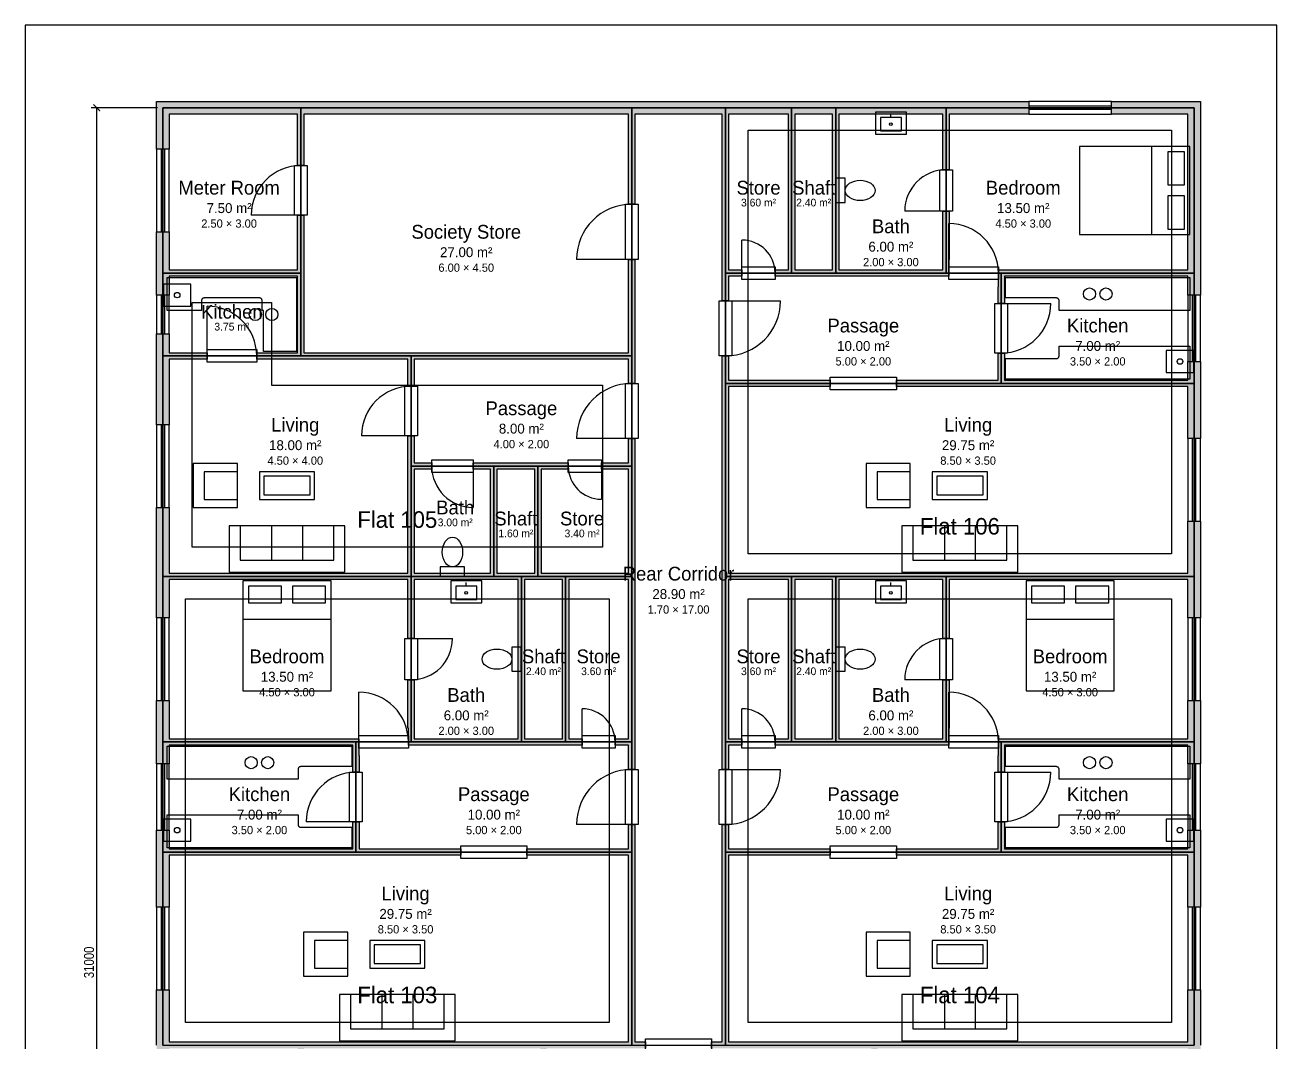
# Model space of a CAD drawing. Header units: metres. Extents: x -9 to 190, y -15 to 60.
# Drawn here: x 96.2 to 118.9, y 16.54 to 35 of the extents above; entities that cross this region are included whole.
import ezdxf
from ezdxf.enums import TextEntityAlignment as Align

# ---------------------------------------------------------------- set-up
doc = ezdxf.new("R2010")
doc.units = ezdxf.units.M
for name, color, linetype in [('DIMENSION', 3, 'Continuous'), ('DOOR-SWING', 2, 'Continuous'), ('FURNITURE', 8, 'Continuous'), ('GLAZING', 4, 'Continuous'), ('HATCH', 8, 'Continuous'), ('TEXT', 7, 'Continuous'), ('WALL', 7, 'Continuous')]:
    doc.layers.add(name, color=color, linetype=linetype)
doc.styles.add('OpenSansCondensed-Light', font='OpenSansCondensed-Light.ttf')
doc.dimstyles.new('EZDXF', dxfattribs={"dimtxt": 0.18, "dimasz": 0.12, "dimexe": 0.1, "dimexo": 0.1, "dimgap": 0.05, "dimtad": 1, "dimdec": 0, "dimlfac": 1000, "dimzin": 12, "dimdsep": 46, "dimtxsty": 'OpenSansCondensed-Light', "dimblk": 'ARCHTICK', "dimcen": 2.5, "dimazin": 3, "dimtfac": 0.5, "dimtmove": 2, "dimatfit": 3})

# ---------------------------------------------------------------- blocks, each defined once
blk = doc.blocks.new('SOFA-3')
for p, q in [((-0.28, -0.42), (-0.28, 0.2)), ((0.28, -0.42), (0.28, 0.2))]:
    blk.add_line(p, q)
for points in [[(-1.05, -0.42), (1.05, -0.42), (1.05, 0.42), (-1.05, 0.42)], [(-0.85, -0.42), (0.85, -0.42), (0.85, 0.2), (-0.85, 0.2)]]:
    blk.add_lwpolyline(points, close=True)
blk = doc.blocks.new('COFFEE')
for points in [[(-0.5, -0.25), (0.5, -0.25), (0.5, 0.25), (-0.5, 0.25)], [(-0.42, -0.17), (0.42, -0.17), (0.42, 0.17), (-0.42, 0.17)]]:
    blk.add_lwpolyline(points, close=True)
blk = doc.blocks.new('ARMCHAIR')
for points in [[(-0.4, -0.4), (0.4, -0.4), (0.4, 0.4), (-0.4, 0.4)], [(-0.25, -0.4), (0.25, -0.4), (0.25, 0.2), (-0.25, 0.2)]]:
    blk.add_lwpolyline(points, close=True)
blk = doc.blocks.new('BED-D')
blk.add_line((-0.8, 0.3), (0.8, 0.3))
for points in [[(-0.8, -1), (0.8, -1), (0.8, 1), (-0.8, 1)], [(-0.7, 0.6), (-0.1, 0.6), (-0.1, 0.9), (-0.7, 0.9)], [(0.1, 0.6), (0.7, 0.6), (0.7, 0.9), (0.1, 0.9)]]:
    blk.add_lwpolyline(points, close=True)
blk = doc.blocks.new('WC')
blk.add_lwpolyline([(-0.22, 0.25), (0.22, 0.25), (0.22, 0.42), (-0.22, 0.42)], close=True)
blk.add_ellipse((0, -0.02), major_axis=(0, 0.27), ratio=0.68)
blk = doc.blocks.new('BASIN')
blk.add_line((0, 0.1), (0, 0.17))
for points in [[(-0.28, -0.2), (0.28, -0.2), (0.28, 0.2), (-0.28, 0.2)], [(-0.19, -0.14), (0.19, -0.14), (0.19, 0.1), (-0.19, 0.1)]]:
    blk.add_lwpolyline(points, close=True)
blk.add_circle((0, -0.02), 0.025)
blk = doc.blocks.new('_ARCHTICK')
at = {"color": 0, "linetype": 'BYBLOCK', "const_width": 0.15}
blk.add_lwpolyline([(-0.5, -0.5), (0.5, 0.5)], dxfattribs=at)

msp = doc.modelspace()

# ---------------------------------------------------------------- hatches: boundary and pattern name
at = {"layer": 'HATCH'}
h = msp.add_hatch(color=8, dxfattribs=at)
h.paths.add_polyline_path([(98.585, 33.385), (98.585, 33.5), (98.585, 33.615), (98.815, 33.615), (101.085, 33.615), (101.2, 33.615), (101.315, 33.615), (107.085, 33.615), (107.2, 33.615), (107.315, 33.615), (108.785, 33.615), (108.9, 33.615), (109.015, 33.615), (109.985, 33.615), (110.1, 33.615), (110.215, 33.615), (110.785, 33.615), (110.9, 33.615), (111.015, 33.615), (112.785, 33.615), (112.9, 33.615), (113.015, 33.615), (114.4, 33.615), (114.4, 33.385), (113.015, 33.385), (112.9575, 33.385), (112.9575, 32.375), (112.8425, 32.375), (112.8425, 33.385), (112.785, 33.385), (111.015, 33.385), (110.9575, 33.385), (110.9575, 30.5575), (112.8425, 30.5575), (112.8425, 31.625), (112.9575, 31.625), (112.9575, 30.75), (112.95, 30.75), (112.95, 30.4425), (112.9, 30.4425), (112.8425, 30.4425), (110.9575, 30.4425), (110.9, 30.4425), (110.8425, 30.4425), (110.1575, 30.4425), (110.1, 30.4425), (110.0425, 30.4425), (109.8, 30.4425), (109.8, 30.5575), (110.0425, 30.5575), (110.0425, 33.385), (109.985, 33.385), (109.015, 33.385), (108.9575, 33.385), (108.9575, 30.5575), (109.2, 30.5575), (109.2, 30.4425), (108.9575, 30.4425), (108.9575, 30), (108.8425, 30), (108.8425, 30.4425), (108.8425, 30.5), (108.8425, 30.5575), (108.8425, 33.385), (108.785, 33.385), (107.315, 33.385), (107.2575, 33.385), (107.2575, 31.75), (107.1425, 31.75), (107.1425, 33.385), (107.085, 33.385), (101.315, 33.385), (101.2575, 33.385), (101.2575, 32.45), (101.1425, 32.45), (101.1425, 33.385), (101.085, 33.385), (98.815, 33.385), (98.815, 32.75), (98.585, 32.75)])
h.paths.add_polyline_path([(110.785, 33.385), (110.215, 33.385), (110.1575, 33.385), (110.1575, 30.5575), (110.8425, 30.5575), (110.8425, 33.385)], flags=0)
for points in [[(117.285, 33.615), (117.4, 33.615), (117.515, 33.615), (117.515, 33.385), (117.515, 30.615), (117.515, 30.5), (117.515, 30.385), (117.515, 30.1), (117.285, 30.1), (117.285, 30.385), (117.285, 30.4425), (113.9575, 30.4425), (113.9575, 29.95), (113.8425, 29.95), (113.8425, 30.25), (113.85, 30.25), (113.85, 30.5575), (113.9, 30.5575), (113.9575, 30.5575), (117.285, 30.5575), (117.285, 30.615), (117.285, 33.385), (115.9, 33.385), (115.9, 33.615)], [(98.585, 30.385), (98.585, 30.5), (98.585, 30.615), (98.585, 31.25), (98.815, 31.25), (98.815, 30.615), (98.815, 30.5575), (101.1425, 30.5575), (101.1425, 31.55), (101.2575, 31.55), (101.2575, 30.5575), (101.2575, 30.5), (101.2575, 30.4425), (101.2575, 29.0575), (103.1425, 29.0575), (103.2, 29.0575), (103.2575, 29.0575), (107.1425, 29.0575), (107.1425, 30.75), (107.2575, 30.75), (107.2575, 29.0575), (107.2575, 29), (107.2575, 28.9425), (107.2575, 28.5), (107.1425, 28.5), (107.1425, 28.9425), (103.2575, 28.9425), (103.2575, 28.45), (103.1425, 28.45), (103.1425, 28.9425), (101.2575, 28.9425), (101.2, 28.9425), (101.1425, 28.9425), (100.4, 28.9425), (100.4, 29.0575), (101.1425, 29.0575), (101.1425, 30.4425), (98.815, 30.4425), (98.815, 30.385), (98.815, 30.1), (98.585, 30.1)], [(98.585, 28.885), (98.585, 29), (98.585, 29.115), (98.585, 29.4), (98.815, 29.4), (98.815, 29.115), (98.815, 29.0575), (99.5, 29.0575), (99.5, 28.9425), (98.815, 28.9425), (98.815, 28.885), (98.815, 27.75), (98.585, 27.75)], [(117.515, 28.615), (117.515, 28.5), (117.515, 28.385), (117.515, 27.5), (117.285, 27.5), (117.285, 28.385), (117.285, 28.4425), (113.9575, 28.4425), (113.9, 28.4425), (113.8425, 28.4425), (112, 28.4425), (112, 28.5575), (113.8425, 28.5575), (113.8425, 29.05), (113.9575, 29.05), (113.9575, 28.5575), (117.285, 28.5575), (117.285, 28.615), (117.285, 28.9), (117.515, 28.9)], [(98.585, 21.885), (98.585, 22), (98.585, 22.115), (98.585, 22.75), (98.815, 22.75), (98.815, 22.115), (98.815, 22.0575), (102.1425, 22.0575), (102.2, 22.0575), (102.25, 22.0575), (102.25, 21.75), (102.2575, 21.75), (102.2575, 21.45), (102.1425, 21.45), (102.1425, 21.9425), (98.815, 21.9425), (98.815, 21.885), (98.815, 21.6), (98.585, 21.6)], [(117.515, 22.115), (117.515, 22), (117.515, 21.885), (117.515, 21.6), (117.285, 21.6), (117.285, 21.885), (117.285, 21.9425), (113.9575, 21.9425), (113.9575, 21.45), (113.8425, 21.45), (113.8425, 21.75), (113.85, 21.75), (113.85, 22.0575), (113.9, 22.0575), (113.9575, 22.0575), (117.285, 22.0575), (117.285, 22.115), (117.285, 22.75), (117.515, 22.75)], [(98.585, 19.885), (98.585, 20), (98.585, 20.115), (98.585, 20.4), (98.815, 20.4), (98.815, 20.115), (98.815, 20.0575), (102.1425, 20.0575), (102.1425, 20.55), (102.2575, 20.55), (102.2575, 20.0575), (104.1, 20.0575), (104.1, 19.9425), (102.2575, 19.9425), (102.2, 19.9425), (102.1425, 19.9425), (98.815, 19.9425), (98.815, 19.885), (98.815, 19), (98.585, 19)], [(117.515, 20.115), (117.515, 20), (117.515, 19.885), (117.515, 19), (117.285, 19), (117.285, 19.885), (117.285, 19.9425), (113.9575, 19.9425), (113.9, 19.9425), (113.8425, 19.9425), (112, 19.9425), (112, 20.0575), (113.8425, 20.0575), (113.8425, 20.55), (113.9575, 20.55), (113.9575, 20.0575), (117.285, 20.0575), (117.285, 20.115), (117.285, 20.4), (117.515, 20.4)]]:
    msp.add_hatch(color=8, dxfattribs=at).paths.add_polyline_path(points)
h = msp.add_hatch(color=8, dxfattribs=at)
h.paths.add_polyline_path([(117.515, 25.115), (117.515, 25), (117.515, 24.885), (117.515, 24.25), (117.285, 24.25), (117.285, 24.885), (117.285, 24.9425), (112.9575, 24.9425), (112.9575, 23.875), (112.8425, 23.875), (112.8425, 24.9425), (110.9575, 24.9425), (110.9575, 22.0575), (112.8425, 22.0575), (112.8425, 23.125), (112.9575, 23.125), (112.9575, 22.25), (112.95, 22.25), (112.95, 21.9425), (112.9, 21.9425), (112.8425, 21.9425), (110.9575, 21.9425), (110.9, 21.9425), (110.8425, 21.9425), (110.1575, 21.9425), (110.1, 21.9425), (110.0425, 21.9425), (109.8, 21.9425), (109.8, 22.0575), (110.0425, 22.0575), (110.0425, 24.9425), (108.9575, 24.9425), (108.9575, 22.0575), (109.2, 22.0575), (109.2, 21.9425), (108.9575, 21.9425), (108.9575, 21.5), (108.8425, 21.5), (108.8425, 21.9425), (108.8425, 22), (108.8425, 22.0575), (108.8425, 24.9425), (108.8425, 25), (108.8425, 25.0575), (108.8425, 28.4425), (108.8425, 28.5), (108.8425, 28.5575), (108.8425, 29), (108.9575, 29), (108.9575, 28.5575), (110.8, 28.5575), (110.8, 28.4425), (108.9575, 28.4425), (108.9575, 25.0575), (110.0425, 25.0575), (110.1, 25.0575), (110.1575, 25.0575), (110.8425, 25.0575), (110.9, 25.0575), (110.9575, 25.0575), (112.8425, 25.0575), (112.9, 25.0575), (112.9575, 25.0575), (117.285, 25.0575), (117.285, 25.115), (117.285, 26), (117.515, 26)])
h.paths.add_polyline_path([(110.8425, 24.9425), (110.1575, 24.9425), (110.1575, 22.0575), (110.8425, 22.0575)], flags=0)
h = msp.add_hatch(color=8, dxfattribs=at)
h.paths.add_polyline_path([(98.585, 24.885), (98.585, 25), (98.585, 25.115), (98.585, 26.25), (98.815, 26.25), (98.815, 25.115), (98.815, 25.0575), (103.1425, 25.0575), (103.1425, 26.9425), (103.1425, 27), (103.1425, 27.0575), (103.1425, 27.55), (103.2575, 27.55), (103.2575, 27.0575), (103.575, 27.0575), (103.575, 26.9425), (103.2575, 26.9425), (103.2575, 25.0575), (104.6425, 25.0575), (104.6425, 26.9425), (104.325, 26.9425), (104.325, 27.0575), (104.6425, 27.0575), (104.7, 27.0575), (104.7575, 27.0575), (105.4425, 27.0575), (105.5, 27.0575), (105.5575, 27.0575), (106.05, 27.0575), (106.05, 26.9425), (105.5575, 26.9425), (105.5575, 25.0575), (105.9425, 25.0575), (106, 25.0575), (106.0575, 25.0575), (107.1425, 25.0575), (107.1425, 26.9425), (106.65, 26.9425), (106.65, 27.0575), (107.1425, 27.0575), (107.1425, 27.5), (107.2575, 27.5), (107.2575, 27.0575), (107.2575, 27), (107.2575, 26.9425), (107.2575, 25.0575), (107.2575, 25), (107.2575, 24.9425), (107.2575, 22.0575), (107.2575, 22), (107.2575, 21.9425), (107.2575, 21.5), (107.1425, 21.5), (107.1425, 21.9425), (106.9, 21.9425), (106.9, 22.0575), (107.1425, 22.0575), (107.1425, 24.9425), (106.0575, 24.9425), (106.0575, 22.0575), (106.3, 22.0575), (106.3, 21.9425), (106.0575, 21.9425), (106, 21.9425), (105.9425, 21.9425), (105.2575, 21.9425), (105.2, 21.9425), (105.1425, 21.9425), (103.2575, 21.9425), (103.2, 21.9425), (103.15, 21.9425), (103.15, 22.25), (103.1425, 22.25), (103.1425, 23.125), (103.2575, 23.125), (103.2575, 22.0575), (105.1425, 22.0575), (105.1425, 24.9425), (104.7575, 24.9425), (104.7, 24.9425), (104.6425, 24.9425), (103.2575, 24.9425), (103.2575, 23.875), (103.1425, 23.875), (103.1425, 24.9425), (98.815, 24.9425), (98.815, 24.885), (98.815, 24.25), (98.585, 24.25)])
h.paths.add_polyline_path([(105.5, 24.9425), (105.4425, 24.9425), (105.2575, 24.9425), (105.2575, 22.0575), (105.9425, 22.0575), (105.9425, 24.9425), (105.5575, 24.9425)], flags=0)
h.paths.add_polyline_path([(105.4425, 25.0575), (105.4425, 26.9425), (104.7575, 26.9425), (104.7575, 25.0575), (105.1425, 25.0575), (105.2, 25.0575), (105.2575, 25.0575)], flags=0)
h = msp.add_hatch(color=8, dxfattribs=at)
h.paths.add_polyline_path([(98.585, 11.385), (98.585, 11.5), (98.585, 11.615), (98.585, 16.385), (98.585, 16.5), (98.585, 16.615), (98.585, 17.5), (98.815, 17.5), (98.815, 16.615), (98.815, 16.5575), (101.1425, 16.5575), (101.2, 16.5575), (101.2575, 16.5575), (105.5425, 16.5575), (105.6, 16.5575), (105.6575, 16.5575), (107.1425, 16.5575), (107.1425, 19.9425), (105.3, 19.9425), (105.3, 20.0575), (107.1425, 20.0575), (107.1425, 20.5), (107.2575, 20.5), (107.2575, 20.0575), (107.2575, 20), (107.2575, 19.9425), (107.2575, 16.5575), (107.45, 16.5575), (107.45, 16.4425), (107.2575, 16.4425), (107.2, 16.4425), (107.1425, 16.4425), (105.6575, 16.4425), (105.6575, 16), (105.5425, 16), (105.5425, 16.4425), (101.2575, 16.4425), (101.2575, 15.75), (101.1425, 15.75), (101.1425, 16.4425), (98.815, 16.4425), (98.815, 16.385), (98.815, 11.615), (98.815, 11.5575), (101.1425, 11.5575), (101.1425, 13.9425), (101.1425, 14), (101.1425, 14.0575), (101.1425, 14.75), (101.2575, 14.75), (101.2575, 14.0575), (101.8, 14.0575), (101.8, 13.9425), (101.2575, 13.9425), (101.2575, 11.5575), (102.1425, 11.5575), (102.2, 11.5575), (102.2575, 11.5575), (103.3425, 11.5575), (103.3425, 13.9425), (102.8, 13.9425), (102.8, 14.0575), (103.3425, 14.0575), (103.4, 14.0575), (103.4575, 14.0575), (104, 14.0575), (104, 13.9425), (103.4575, 13.9425), (103.4575, 11.5575), (104.1425, 11.5575), (104.2, 11.5575), (104.2575, 11.5575), (104.9425, 11.5575), (105, 11.5575), (105.0575, 11.5575), (105.5425, 11.5575), (105.5425, 13.9425), (105, 13.9425), (105, 14.0575), (105.5425, 14.0575), (105.5425, 14.5), (105.6575, 14.5), (105.6575, 14.0575), (105.6575, 14), (105.6575, 13.9425), (105.6575, 11.5575), (106.2425, 11.5575), (106.3, 11.5575), (106.3575, 11.5575), (107.1425, 11.5575), (107.2, 11.5575), (107.2575, 11.5575), (107.45, 11.5575), (107.45, 11.4425), (107.2575, 11.4425), (107.2575, 8.5575), (107.2575, 8.5), (107.2575, 8.4425), (107.2575, 8.25), (107.1425, 8.25), (107.1425, 8.4425), (107.05, 8.4425), (107.05, 8.5575), (107.1425, 8.5575), (107.1425, 11.4425), (106.3575, 11.4425), (106.3575, 8.5575), (106.45, 8.5575), (106.45, 8.4425), (106.3575, 8.4425), (106.3, 8.4425), (106.2425, 8.4425), (106.025, 8.4425), (106.025, 8.5575), (106.2425, 8.5575), (106.2425, 11.4425), (105.6575, 11.4425), (105.6, 11.4425), (105.5425, 11.4425), (105.0575, 11.4425), (105.0575, 8.5575), (105.275, 8.5575), (105.275, 8.4425), (105.0575, 8.4425), (105, 8.4425), (104.9425, 8.4425), (104.2575, 8.4425), (104.2, 8.4425), (104.1425, 8.4425), (103.575, 8.4425), (103.575, 8.5575), (104.1425, 8.5575), (104.1425, 11.4425), (103.4575, 11.4425), (103.4, 11.4425), (103.3425, 11.4425), (102.2575, 11.4425), (102.2575, 8.5575), (102.825, 8.5575), (102.825, 8.4425), (102.2575, 8.4425), (102.2575, 8.2), (102.1425, 8.2), (102.1425, 8.4425), (102.1425, 8.5), (102.1425, 8.5575), (102.1425, 11.4425), (101.2575, 11.4425), (101.2, 11.4425), (101.1425, 11.4425), (98.815, 11.4425), (98.815, 11.385), (98.815, 10), (98.585, 10)])
h.paths.add_polyline_path([(104.2575, 11.4425), (104.2575, 8.5575), (104.9425, 8.5575), (104.9425, 11.4425)], flags=0)
h = msp.add_hatch(color=8, dxfattribs=at)
h.paths.add_polyline_path([(117.515, 16.615), (117.515, 16.5), (117.515, 16.385), (117.515, 13.415), (117.515, 13.3), (117.515, 13.185), (117.515, 11.615), (117.515, 11.5), (117.515, 11.385), (117.515, 10), (117.285, 10), (117.285, 11.385), (117.285, 11.4425), (113.9575, 11.4425), (113.9575, 8.5575), (113.9575, 8.5), (113.9575, 8.4425), (113.9575, 8.2), (113.8425, 8.2), (113.8425, 8.4425), (113.275, 8.4425), (113.275, 8.5575), (113.8425, 8.5575), (113.8425, 11.4425), (111.9575, 11.4425), (111.9575, 8.5575), (112.525, 8.5575), (112.525, 8.4425), (111.9575, 8.4425), (111.9, 8.4425), (111.8425, 8.4425), (111.1575, 8.4425), (111.1, 8.4425), (111.0425, 8.4425), (110.825, 8.4425), (110.825, 8.5575), (111.0425, 8.5575), (111.0425, 11.4425), (109.8575, 11.4425), (109.8575, 8.5575), (110.075, 8.5575), (110.075, 8.4425), (109.8575, 8.4425), (109.8, 8.4425), (109.7425, 8.4425), (109.65, 8.4425), (109.65, 8.5575), (109.7425, 8.5575), (109.7425, 11.4425), (108.9575, 11.4425), (108.9575, 8.5575), (109.05, 8.5575), (109.05, 8.4425), (108.9575, 8.4425), (108.9575, 8.25), (108.8425, 8.25), (108.8425, 8.4425), (108.8425, 8.5), (108.8425, 8.5575), (108.8425, 11.4425), (108.65, 11.4425), (108.65, 11.5575), (108.8425, 11.5575), (108.9, 11.5575), (108.9575, 11.5575), (109.7425, 11.5575), (109.8, 11.5575), (109.8575, 11.5575), (111.0425, 11.5575), (111.1, 11.5575), (111.1575, 11.5575), (111.5425, 11.5575), (111.5425, 11.95), (111.6575, 11.95), (111.6575, 11.5575), (111.8425, 11.5575), (111.9, 11.5575), (111.9575, 11.5575), (113.8425, 11.5575), (113.9, 11.5575), (113.9575, 11.5575), (117.285, 11.5575), (117.285, 11.615), (117.285, 13.185), (117.285, 13.2425), (111.6575, 13.2425), (111.6575, 12.85), (111.5425, 12.85), (111.5425, 13.2425), (111.5425, 13.3), (111.5425, 13.3575), (111.5425, 14.3), (111.6575, 14.3), (111.6575, 13.3575), (117.285, 13.3575), (117.285, 13.415), (117.285, 16.385), (117.285, 16.4425), (111.6575, 16.4425), (111.6575, 15.5), (111.5425, 15.5), (111.5425, 16.4425), (108.9575, 16.4425), (108.9, 16.4425), (108.8425, 16.4425), (108.65, 16.4425), (108.65, 16.5575), (108.8425, 16.5575), (108.8425, 19.9425), (108.8425, 20), (108.8425, 20.0575), (108.8425, 20.5), (108.9575, 20.5), (108.9575, 20.0575), (110.8, 20.0575), (110.8, 19.9425), (108.9575, 19.9425), (108.9575, 16.5575), (111.5425, 16.5575), (111.6, 16.5575), (111.6575, 16.5575), (117.285, 16.5575), (117.285, 16.615), (117.285, 17.5), (117.515, 17.5)])
h.paths.add_polyline_path([(111.8425, 8.5575), (111.8425, 11.4425), (111.6575, 11.4425), (111.6, 11.4425), (111.5425, 11.4425), (111.1575, 11.4425), (111.1575, 8.5575)], flags=0)

# ---------------------------------------------------------------- linework, layer by layer
at = {"layer": '_Carpet area'}
for points in [[(109.3094, 25.4094), (109.3094, 33.0906), (116.9906, 33.0906), (116.9906, 25.4094)], [(106.6686, 25.5314), (99.2314, 25.5314), (99.2314, 29.9686), (100.6686, 29.9686), (100.6686, 28.4686), (106.6686, 28.4686)], [(99.1094, 16.9094), (99.1094, 24.5906), (106.7906, 24.5906), (106.7906, 16.9094)], [(109.3094, 16.9094), (109.3094, 24.5906), (116.9906, 24.5906), (116.9906, 16.9094)]]:
    msp.add_lwpolyline(points, close=True, dxfattribs=at)
at = {"layer": '_Door'}
for points in [[(101.085, 31.55), (101.085, 32.45), (101.315, 32.45), (101.315, 31.55)], [(112.785, 31.625), (112.785, 32.375), (113.015, 32.375), (113.015, 31.625)], [(107.085, 30.75), (107.085, 31.75), (107.315, 31.75), (107.315, 30.75)], [(109.2, 30.615), (109.8, 30.615), (109.8, 30.385), (109.2, 30.385)], [(112.95, 30.615), (113.85, 30.615), (113.85, 30.385), (112.95, 30.385)], [(109.015, 30), (109.015, 29), (108.785, 29), (108.785, 30)], [(114.015, 29.95), (114.015, 29.05), (113.785, 29.05), (113.785, 29.95)], [(99.5, 29.115), (100.4, 29.115), (100.4, 28.885), (99.5, 28.885)], [(112, 28.385), (110.8, 28.385), (110.8, 28.615), (112, 28.615)], [(103.085, 27.55), (103.085, 28.45), (103.315, 28.45), (103.315, 27.55)], [(107.085, 27.5), (107.085, 28.5), (107.315, 28.5), (107.315, 27.5)], [(104.325, 26.885), (103.575, 26.885), (103.575, 27.115), (104.325, 27.115)], [(106.65, 26.885), (106.05, 26.885), (106.05, 27.115), (106.65, 27.115)], [(103.315, 23.875), (103.315, 23.125), (103.085, 23.125), (103.085, 23.875)], [(112.785, 23.125), (112.785, 23.875), (113.015, 23.875), (113.015, 23.125)], [(102.25, 22.115), (103.15, 22.115), (103.15, 21.885), (102.25, 21.885)], [(106.3, 22.115), (106.9, 22.115), (106.9, 21.885), (106.3, 21.885)], [(109.2, 22.115), (109.8, 22.115), (109.8, 21.885), (109.2, 21.885)], [(112.95, 22.115), (113.85, 22.115), (113.85, 21.885), (112.95, 21.885)], [(102.085, 20.55), (102.085, 21.45), (102.315, 21.45), (102.315, 20.55)], [(107.085, 20.5), (107.085, 21.5), (107.315, 21.5), (107.315, 20.5)], [(109.015, 21.5), (109.015, 20.5), (108.785, 20.5), (108.785, 21.5)], [(114.015, 21.45), (114.015, 20.55), (113.785, 20.55), (113.785, 21.45)], [(105.3, 19.885), (104.1, 19.885), (104.1, 20.115), (105.3, 20.115)], [(112, 19.885), (110.8, 19.885), (110.8, 20.115), (112, 20.115)], [(108.65, 16.385), (107.45, 16.385), (107.45, 16.615), (108.65, 16.615)]]:
    msp.add_lwpolyline(points, close=True, dxfattribs=at)
at = {"layer": '_Floor'}
msp.add_lwpolyline([(96.2, -1.7), (118.9, -1.7), (118.9, 35), (96.2, 35)], close=True, dxfattribs=at)
at = {"layer": '_ResiFSI'}
msp.add_lwpolyline([(98.7, 16.5), (98.7, 20), (98.7, 22), (98.7, 25), (98.7, 29), (98.7, 30.5), (98.7, 33.5), (101.2, 33.5), (107.2, 33.5), (108.9, 33.5), (110.1, 33.5), (110.9, 33.5), (112.9, 33.5), (117.4, 33.5), (117.4, 30.5), (117.4, 28.5), (117.4, 25), (117.4, 22), (117.4, 20), (117.4, 16.5)], dxfattribs=at)
at = {"layer": '_Room'}
for points in [[(98.7, 30.5), (101.2, 30.5), (101.2, 33.5), (98.7, 33.5)], [(101.2, 29), (107.2, 29), (107.2, 33.5), (101.2, 33.5)], [(107.2, 16.5), (108.9, 16.5), (108.9, 33.5), (107.2, 33.5)], [(108.9, 30.5), (110.1, 30.5), (110.1, 33.5), (108.9, 33.5)], [(110.1, 30.5), (110.9, 30.5), (110.9, 33.5), (110.1, 33.5)], [(110.9, 30.5), (112.9, 30.5), (112.9, 33.5), (110.9, 33.5)], [(112.9, 30.5), (117.4, 30.5), (117.4, 33.5), (112.9, 33.5)], [(98.7, 29), (101.2, 29), (101.2, 30.5), (98.7, 30.5)], [(108.9, 28.5), (113.9, 28.5), (113.9, 30.5), (108.9, 30.5)], [(113.9, 28.5), (117.4, 28.5), (117.4, 30.5), (113.9, 30.5)], [(98.7, 25), (103.2, 25), (103.2, 29), (98.7, 29)], [(103.2, 27), (107.2, 27), (107.2, 29), (103.2, 29)], [(108.9, 25), (117.4, 25), (117.4, 28.5), (108.9, 28.5)], [(103.2, 25), (104.7, 25), (104.7, 27), (103.2, 27)], [(104.7, 25), (105.5, 25), (105.5, 27), (104.7, 27)], [(105.5, 25), (107.2, 25), (107.2, 27), (105.5, 27)], [(98.7, 22), (103.2, 22), (103.2, 25), (98.7, 25)], [(103.2, 22), (105.2, 22), (105.2, 25), (103.2, 25)], [(105.2, 22), (106, 22), (106, 25), (105.2, 25)], [(106, 22), (107.2, 22), (107.2, 25), (106, 25)], [(108.9, 22), (110.1, 22), (110.1, 25), (108.9, 25)], [(110.1, 22), (110.9, 22), (110.9, 25), (110.1, 25)], [(110.9, 22), (112.9, 22), (112.9, 25), (110.9, 25)], [(112.9, 22), (117.4, 22), (117.4, 25), (112.9, 25)], [(98.7, 20), (102.2, 20), (102.2, 22), (98.7, 22)], [(102.2, 20), (107.2, 20), (107.2, 22), (102.2, 22)], [(108.9, 20), (113.9, 20), (113.9, 22), (108.9, 22)], [(113.9, 20), (117.4, 20), (117.4, 22), (113.9, 22)], [(98.7, 16.5), (107.2, 16.5), (107.2, 20), (98.7, 20)], [(108.9, 16.5), (117.4, 16.5), (117.4, 20), (108.9, 20)]]:
    msp.add_lwpolyline(points, close=True, dxfattribs=at)
at = {"layer": '_Window'}
for points in [[(115.9, 33.615), (114.4, 33.615), (114.4, 33.385), (115.9, 33.385)], [(98.585, 32.75), (98.585, 31.25), (98.815, 31.25), (98.815, 32.75)], [(98.585, 30.1), (98.585, 29.4), (98.815, 29.4), (98.815, 30.1)], [(117.515, 28.9), (117.515, 30.1), (117.285, 30.1), (117.285, 28.9)], [(98.585, 27.75), (98.585, 26.25), (98.815, 26.25), (98.815, 27.75)], [(117.515, 26), (117.515, 27.5), (117.285, 27.5), (117.285, 26)], [(98.585, 24.25), (98.585, 22.75), (98.815, 22.75), (98.815, 24.25)], [(117.515, 22.75), (117.515, 24.25), (117.285, 24.25), (117.285, 22.75)], [(98.585, 21.6), (98.585, 20.4), (98.815, 20.4), (98.815, 21.6)], [(117.515, 20.4), (117.515, 21.6), (117.285, 21.6), (117.285, 20.4)], [(98.585, 19), (98.585, 17.5), (98.815, 17.5), (98.815, 19)], [(117.515, 17.5), (117.515, 19), (117.285, 19), (117.285, 17.5)]]:
    msp.add_lwpolyline(points, close=True, dxfattribs=at)
at = {"layer": 'DOOR-SWING'}
for p, q in [((112.9, 31.625), (112.15, 31.625)), ((101.2, 31.55), (100.3, 31.55)), ((112.95, 30.5), (112.95, 31.4)), ((109.2, 30.5), (109.2, 31.1)), ((107.2, 30.75), (106.2, 30.75)), ((108.9, 30), (109.9, 30)), ((99.5, 29), (99.5, 29.9)), ((113.9, 29.95), (114.8, 29.95)), ((103.2, 27.55), (102.3, 27.55)), ((107.2, 27.5), (106.2, 27.5)), ((104.325, 27), (104.325, 26.25)), ((106.65, 27), (106.65, 26.4)), ((103.2, 23.875), (103.95, 23.875)), ((112.9, 23.125), (112.15, 23.125)), ((102.25, 22), (102.25, 22.9)), ((112.95, 22), (112.95, 22.9)), ((106.3, 22), (106.3, 22.6)), ((109.2, 22), (109.2, 22.6)), ((108.9, 21.5), (109.9, 21.5)), ((113.9, 21.45), (114.8, 21.45)), ((102.2, 20.55), (101.3, 20.55)), ((107.2, 20.5), (106.2, 20.5))]:
    msp.add_line(p, q, dxfattribs=at)
for centre, radius, start, end in [((101.2, 31.55), 0.9, 90, 180), ((112.9, 31.625), 0.75, 90, 180), ((107.2, 30.75), 1, 90, 180), ((112.95, 30.5), 0.9, 0, 90), ((109.2, 30.5), 0.6, 0, 90), ((108.9, 30), 1, -90, 0), ((99.5, 29), 0.9, 0, 90), ((113.9, 29.95), 0.9, -90, 0), ((103.2, 27.55), 0.9, 90, 180), ((107.2, 27.5), 1, 90, 180), ((104.325, 27), 0.75, 180, -90), ((106.65, 27), 0.6, 180, -90), ((103.2, 23.875), 0.75, -90, 0), ((112.9, 23.125), 0.75, 90, 180), ((102.25, 22), 0.9, 0, 90), ((112.95, 22), 0.9, 0, 90), ((106.3, 22), 0.6, 0, 90), ((109.2, 22), 0.6, 0, 90), ((102.2, 20.55), 0.9, 90, 180), ((107.2, 20.5), 1, 90, 180), ((108.9, 21.5), 1, -90, 0), ((113.9, 21.45), 0.9, -90, 0)]:
    msp.add_arc(centre, radius, start, end, dxfattribs=at)
at = {"layer": 'FURNITURE'}
for points in [[(100.5225, 29.0775), (100.5225, 29.8225), (100.5, 29.8225), (100.5, 30), (100.4998, 30.0049), (100.499, 30.0098), (100.4978, 30.0145), (100.4962, 30.0191), (100.4941, 30.0236), (100.4916, 30.0278), (100.4887, 30.0317), (100.4854, 30.0354), (100.4817, 30.0387), (100.4778, 30.0416), (100.4736, 30.0441), (100.4691, 30.0462), (100.4645, 30.0478), (100.4598, 30.049), (100.4549, 30.0498), (100.45, 30.05), (99.45, 30.05), (99.4451, 30.0498), (99.4402, 30.049), (99.4355, 30.0478), (99.4309, 30.0462), (99.4264, 30.0441), (99.4222, 30.0416), (99.4183, 30.0387), (99.4146, 30.0354), (99.4113, 30.0317), (99.4084, 30.0278), (99.4059, 30.0236), (99.4038, 30.0191), (99.4022, 30.0145), (99.401, 30.0098), (99.4002, 30.0049), (99.4, 30), (99.4, 29.8225), (98.7775, 29.8225), (98.7775, 30.4225), (100.5225, 30.4225), (101.1225, 30.4225), (101.1225, 29.8225), (101.1225, 29.0775)], [(113.9775, 30.4225), (117.3225, 30.4225), (117.3225, 29.8225), (114.95, 29.8225), (114.95, 30), (114.9498, 30.0049), (114.949, 30.0098), (114.9478, 30.0145), (114.9462, 30.0191), (114.9441, 30.0236), (114.9416, 30.0278), (114.9387, 30.0317), (114.9354, 30.0354), (114.9317, 30.0387), (114.9278, 30.0416), (114.9236, 30.0441), (114.9191, 30.0462), (114.9145, 30.0478), (114.9098, 30.049), (114.9049, 30.0498), (114.9, 30.05), (113.9775, 30.05)], [(98.709, 29.9022), (99.209, 29.9022), (99.209, 30.3022), (98.709, 30.3022)], [(113.9775, 28.95), (114.9, 28.95), (114.9049, 28.9502), (114.9098, 28.951), (114.9145, 28.9522), (114.9191, 28.9538), (114.9236, 28.9559), (114.9278, 28.9584), (114.9317, 28.9613), (114.9354, 28.9646), (114.9387, 28.9683), (114.9416, 28.9722), (114.9441, 28.9764), (114.9462, 28.9809), (114.9478, 28.9855), (114.949, 28.9902), (114.9498, 28.9951), (114.95, 29), (114.95, 29.1775), (117.3225, 29.1775), (117.3225, 28.5775), (113.9775, 28.5775)], [(116.891, 28.6978), (117.391, 28.6978), (117.391, 29.0978), (116.891, 29.0978)], [(98.7775, 21.9225), (102.1225, 21.9225), (102.1225, 21.55), (101.2, 21.55), (101.1951, 21.5498), (101.1902, 21.549), (101.1855, 21.5478), (101.1809, 21.5462), (101.1764, 21.5441), (101.1722, 21.5416), (101.1683, 21.5387), (101.1646, 21.5354), (101.1613, 21.5317), (101.1584, 21.5278), (101.1559, 21.5236), (101.1538, 21.5191), (101.1522, 21.5145), (101.151, 21.5098), (101.1502, 21.5049), (101.15, 21.5), (101.15, 21.3225), (98.7775, 21.3225)], [(113.9775, 21.9225), (117.3225, 21.9225), (117.3225, 21.3225), (114.95, 21.3225), (114.95, 21.5), (114.9498, 21.5049), (114.949, 21.5098), (114.9478, 21.5145), (114.9462, 21.5191), (114.9441, 21.5236), (114.9416, 21.5278), (114.9387, 21.5317), (114.9354, 21.5354), (114.9317, 21.5387), (114.9278, 21.5416), (114.9236, 21.5441), (114.9191, 21.5462), (114.9145, 21.5478), (114.9098, 21.549), (114.9049, 21.5498), (114.9, 21.55), (113.9775, 21.55)], [(98.7775, 20.6775), (101.15, 20.6775), (101.15, 20.5), (101.1502, 20.4951), (101.151, 20.4902), (101.1522, 20.4855), (101.1538, 20.4809), (101.1559, 20.4764), (101.1584, 20.4722), (101.1613, 20.4683), (101.1646, 20.4646), (101.1683, 20.4613), (101.1722, 20.4584), (101.1764, 20.4559), (101.1809, 20.4538), (101.1855, 20.4522), (101.1902, 20.451), (101.1951, 20.4502), (101.2, 20.45), (102.1225, 20.45), (102.1225, 20.0775), (98.7775, 20.0775)], [(113.9775, 20.45), (114.9, 20.45), (114.9049, 20.4502), (114.9098, 20.451), (114.9145, 20.4522), (114.9191, 20.4538), (114.9236, 20.4559), (114.9278, 20.4584), (114.9317, 20.4613), (114.9354, 20.4646), (114.9387, 20.4683), (114.9416, 20.4722), (114.9441, 20.4764), (114.9462, 20.4809), (114.9478, 20.4855), (114.949, 20.4902), (114.9498, 20.4951), (114.95, 20.5), (114.95, 20.6775), (117.3225, 20.6775), (117.3225, 20.0775), (113.9775, 20.0775)], [(98.709, 20.1978), (99.209, 20.1978), (99.209, 20.5978), (98.709, 20.5978)], [(116.891, 20.1978), (117.391, 20.1978), (117.391, 20.5978), (116.891, 20.5978)]]:
    msp.add_lwpolyline(points, close=True, dxfattribs=at)
for centre, radius in [((115.5, 30.1225), 0.11), ((115.8, 30.1225), 0.11), ((98.959, 30.1022), 0.05), ((100.3758, 29.75), 0.11), ((100.6758, 29.75), 0.11), ((117.141, 28.8978), 0.05), ((100.3, 21.6225), 0.11), ((100.6, 21.6225), 0.11), ((115.5, 21.6225), 0.11), ((115.8, 21.6225), 0.11), ((98.959, 20.3978), 0.05), ((117.141, 20.3978), 0.05)]:
    msp.add_circle(centre, radius, dxfattribs=at)
at = {"layer": 'GLAZING'}
for p, q in [((115.9, 33.53), (114.4, 33.53)), ((115.9, 33.47), (114.4, 33.47)), ((98.67, 32.75), (98.67, 31.25)), ((98.73, 32.75), (98.73, 31.25)), ((98.67, 30.1), (98.67, 29.4)), ((98.73, 30.1), (98.73, 29.4)), ((117.37, 28.9), (117.37, 30.1)), ((117.43, 28.9), (117.43, 30.1)), ((98.67, 27.75), (98.67, 26.25)), ((98.73, 27.75), (98.73, 26.25)), ((117.37, 26), (117.37, 27.5)), ((117.43, 26), (117.43, 27.5)), ((98.67, 24.25), (98.67, 22.75)), ((98.73, 24.25), (98.73, 22.75)), ((117.37, 22.75), (117.37, 24.25)), ((117.43, 22.75), (117.43, 24.25)), ((98.67, 21.6), (98.67, 20.4)), ((98.73, 21.6), (98.73, 20.4)), ((117.37, 20.4), (117.37, 21.6)), ((117.43, 20.4), (117.43, 21.6)), ((98.67, 19), (98.67, 17.5)), ((98.73, 19), (98.73, 17.5)), ((117.37, 17.5), (117.37, 19)), ((117.43, 17.5), (117.43, 19))]:
    msp.add_line(p, q, dxfattribs=at)
at = {"layer": 'WALL'}
for points in [[(98.585, 33.385), (98.585, 33.5), (98.585, 33.615), (98.815, 33.615), (101.085, 33.615), (101.2, 33.615), (101.315, 33.615), (107.085, 33.615), (107.2, 33.615), (107.315, 33.615), (108.785, 33.615), (108.9, 33.615), (109.015, 33.615), (109.985, 33.615), (110.1, 33.615), (110.215, 33.615), (110.785, 33.615), (110.9, 33.615), (111.015, 33.615), (112.785, 33.615), (112.9, 33.615), (113.015, 33.615), (114.4, 33.615), (114.4, 33.385), (113.015, 33.385), (112.9575, 33.385), (112.9575, 32.375), (112.8425, 32.375), (112.8425, 33.385), (112.785, 33.385), (111.015, 33.385), (110.9575, 33.385), (110.9575, 30.5575), (112.8425, 30.5575), (112.8425, 31.625), (112.9575, 31.625), (112.9575, 30.75), (112.95, 30.75), (112.95, 30.4425), (112.9, 30.4425), (112.8425, 30.4425), (110.9575, 30.4425), (110.9, 30.4425), (110.8425, 30.4425), (110.1575, 30.4425), (110.1, 30.4425), (110.0425, 30.4425), (109.8, 30.4425), (109.8, 30.5575), (110.0425, 30.5575), (110.0425, 33.385), (109.985, 33.385), (109.015, 33.385), (108.9575, 33.385), (108.9575, 30.5575), (109.2, 30.5575), (109.2, 30.4425), (108.9575, 30.4425), (108.9575, 30), (108.8425, 30), (108.8425, 30.4425), (108.8425, 30.5), (108.8425, 30.5575), (108.8425, 33.385), (108.785, 33.385), (107.315, 33.385), (107.2575, 33.385), (107.2575, 31.75), (107.1425, 31.75), (107.1425, 33.385), (107.085, 33.385), (101.315, 33.385), (101.2575, 33.385), (101.2575, 32.45), (101.1425, 32.45), (101.1425, 33.385), (101.085, 33.385), (98.815, 33.385), (98.815, 32.75), (98.585, 32.75)], [(117.285, 33.615), (117.4, 33.615), (117.515, 33.615), (117.515, 33.385), (117.515, 30.615), (117.515, 30.5), (117.515, 30.385), (117.515, 30.1), (117.285, 30.1), (117.285, 30.385), (117.285, 30.4425), (113.9575, 30.4425), (113.9575, 29.95), (113.8425, 29.95), (113.8425, 30.25), (113.85, 30.25), (113.85, 30.5575), (113.9, 30.5575), (113.9575, 30.5575), (117.285, 30.5575), (117.285, 30.615), (117.285, 33.385), (115.9, 33.385), (115.9, 33.615)], [(110.785, 33.385), (110.215, 33.385), (110.1575, 33.385), (110.1575, 30.5575), (110.8425, 30.5575), (110.8425, 33.385)], [(98.585, 30.385), (98.585, 30.5), (98.585, 30.615), (98.585, 31.25), (98.815, 31.25), (98.815, 30.615), (98.815, 30.5575), (101.1425, 30.5575), (101.1425, 31.55), (101.2575, 31.55), (101.2575, 30.5575), (101.2575, 30.5), (101.2575, 30.4425), (101.2575, 29.0575), (103.1425, 29.0575), (103.2, 29.0575), (103.2575, 29.0575), (107.1425, 29.0575), (107.1425, 30.75), (107.2575, 30.75), (107.2575, 29.0575), (107.2575, 29), (107.2575, 28.9425), (107.2575, 28.5), (107.1425, 28.5), (107.1425, 28.9425), (103.2575, 28.9425), (103.2575, 28.45), (103.1425, 28.45), (103.1425, 28.9425), (101.2575, 28.9425), (101.2, 28.9425), (101.1425, 28.9425), (100.4, 28.9425), (100.4, 29.0575), (101.1425, 29.0575), (101.1425, 30.4425), (98.815, 30.4425), (98.815, 30.385), (98.815, 30.1), (98.585, 30.1)], [(98.585, 28.885), (98.585, 29), (98.585, 29.115), (98.585, 29.4), (98.815, 29.4), (98.815, 29.115), (98.815, 29.0575), (99.5, 29.0575), (99.5, 28.9425), (98.815, 28.9425), (98.815, 28.885), (98.815, 27.75), (98.585, 27.75)], [(117.515, 25.115), (117.515, 25), (117.515, 24.885), (117.515, 24.25), (117.285, 24.25), (117.285, 24.885), (117.285, 24.9425), (112.9575, 24.9425), (112.9575, 23.875), (112.8425, 23.875), (112.8425, 24.9425), (110.9575, 24.9425), (110.9575, 22.0575), (112.8425, 22.0575), (112.8425, 23.125), (112.9575, 23.125), (112.9575, 22.25), (112.95, 22.25), (112.95, 21.9425), (112.9, 21.9425), (112.8425, 21.9425), (110.9575, 21.9425), (110.9, 21.9425), (110.8425, 21.9425), (110.1575, 21.9425), (110.1, 21.9425), (110.0425, 21.9425), (109.8, 21.9425), (109.8, 22.0575), (110.0425, 22.0575), (110.0425, 24.9425), (108.9575, 24.9425), (108.9575, 22.0575), (109.2, 22.0575), (109.2, 21.9425), (108.9575, 21.9425), (108.9575, 21.5), (108.8425, 21.5), (108.8425, 21.9425), (108.8425, 22), (108.8425, 22.0575), (108.8425, 24.9425), (108.8425, 25), (108.8425, 25.0575), (108.8425, 28.4425), (108.8425, 28.5), (108.8425, 28.5575), (108.8425, 29), (108.9575, 29), (108.9575, 28.5575), (110.8, 28.5575), (110.8, 28.4425), (108.9575, 28.4425), (108.9575, 25.0575), (110.0425, 25.0575), (110.1, 25.0575), (110.1575, 25.0575), (110.8425, 25.0575), (110.9, 25.0575), (110.9575, 25.0575), (112.8425, 25.0575), (112.9, 25.0575), (112.9575, 25.0575), (117.285, 25.0575), (117.285, 25.115), (117.285, 26), (117.515, 26)], [(117.515, 28.615), (117.515, 28.5), (117.515, 28.385), (117.515, 27.5), (117.285, 27.5), (117.285, 28.385), (117.285, 28.4425), (113.9575, 28.4425), (113.9, 28.4425), (113.8425, 28.4425), (112, 28.4425), (112, 28.5575), (113.8425, 28.5575), (113.8425, 29.05), (113.9575, 29.05), (113.9575, 28.5575), (117.285, 28.5575), (117.285, 28.615), (117.285, 28.9), (117.515, 28.9)], [(98.585, 24.885), (98.585, 25), (98.585, 25.115), (98.585, 26.25), (98.815, 26.25), (98.815, 25.115), (98.815, 25.0575), (103.1425, 25.0575), (103.1425, 26.9425), (103.1425, 27), (103.1425, 27.0575), (103.1425, 27.55), (103.2575, 27.55), (103.2575, 27.0575), (103.575, 27.0575), (103.575, 26.9425), (103.2575, 26.9425), (103.2575, 25.0575), (104.6425, 25.0575), (104.6425, 26.9425), (104.325, 26.9425), (104.325, 27.0575), (104.6425, 27.0575), (104.7, 27.0575), (104.7575, 27.0575), (105.4425, 27.0575), (105.5, 27.0575), (105.5575, 27.0575), (106.05, 27.0575), (106.05, 26.9425), (105.5575, 26.9425), (105.5575, 25.0575), (105.9425, 25.0575), (106, 25.0575), (106.0575, 25.0575), (107.1425, 25.0575), (107.1425, 26.9425), (106.65, 26.9425), (106.65, 27.0575), (107.1425, 27.0575), (107.1425, 27.5), (107.2575, 27.5), (107.2575, 27.0575), (107.2575, 27), (107.2575, 26.9425), (107.2575, 25.0575), (107.2575, 25), (107.2575, 24.9425), (107.2575, 22.0575), (107.2575, 22), (107.2575, 21.9425), (107.2575, 21.5), (107.1425, 21.5), (107.1425, 21.9425), (106.9, 21.9425), (106.9, 22.0575), (107.1425, 22.0575), (107.1425, 24.9425), (106.0575, 24.9425), (106.0575, 22.0575), (106.3, 22.0575), (106.3, 21.9425), (106.0575, 21.9425), (106, 21.9425), (105.9425, 21.9425), (105.2575, 21.9425), (105.2, 21.9425), (105.1425, 21.9425), (103.2575, 21.9425), (103.2, 21.9425), (103.15, 21.9425), (103.15, 22.25), (103.1425, 22.25), (103.1425, 23.125), (103.2575, 23.125), (103.2575, 22.0575), (105.1425, 22.0575), (105.1425, 24.9425), (104.7575, 24.9425), (104.7, 24.9425), (104.6425, 24.9425), (103.2575, 24.9425), (103.2575, 23.875), (103.1425, 23.875), (103.1425, 24.9425), (98.815, 24.9425), (98.815, 24.885), (98.815, 24.25), (98.585, 24.25)], [(105.4425, 25.0575), (105.4425, 26.9425), (104.7575, 26.9425), (104.7575, 25.0575), (105.1425, 25.0575), (105.2, 25.0575), (105.2575, 25.0575)], [(105.5, 24.9425), (105.4425, 24.9425), (105.2575, 24.9425), (105.2575, 22.0575), (105.9425, 22.0575), (105.9425, 24.9425), (105.5575, 24.9425)], [(110.8425, 24.9425), (110.1575, 24.9425), (110.1575, 22.0575), (110.8425, 22.0575)], [(98.585, 21.885), (98.585, 22), (98.585, 22.115), (98.585, 22.75), (98.815, 22.75), (98.815, 22.115), (98.815, 22.0575), (102.1425, 22.0575), (102.2, 22.0575), (102.25, 22.0575), (102.25, 21.75), (102.2575, 21.75), (102.2575, 21.45), (102.1425, 21.45), (102.1425, 21.9425), (98.815, 21.9425), (98.815, 21.885), (98.815, 21.6), (98.585, 21.6)], [(117.515, 22.115), (117.515, 22), (117.515, 21.885), (117.515, 21.6), (117.285, 21.6), (117.285, 21.885), (117.285, 21.9425), (113.9575, 21.9425), (113.9575, 21.45), (113.8425, 21.45), (113.8425, 21.75), (113.85, 21.75), (113.85, 22.0575), (113.9, 22.0575), (113.9575, 22.0575), (117.285, 22.0575), (117.285, 22.115), (117.285, 22.75), (117.515, 22.75)], [(98.585, 19.885), (98.585, 20), (98.585, 20.115), (98.585, 20.4), (98.815, 20.4), (98.815, 20.115), (98.815, 20.0575), (102.1425, 20.0575), (102.1425, 20.55), (102.2575, 20.55), (102.2575, 20.0575), (104.1, 20.0575), (104.1, 19.9425), (102.2575, 19.9425), (102.2, 19.9425), (102.1425, 19.9425), (98.815, 19.9425), (98.815, 19.885), (98.815, 19), (98.585, 19)], [(117.515, 20.115), (117.515, 20), (117.515, 19.885), (117.515, 19), (117.285, 19), (117.285, 19.885), (117.285, 19.9425), (113.9575, 19.9425), (113.9, 19.9425), (113.8425, 19.9425), (112, 19.9425), (112, 20.0575), (113.8425, 20.0575), (113.8425, 20.55), (113.9575, 20.55), (113.9575, 20.0575), (117.285, 20.0575), (117.285, 20.115), (117.285, 20.4), (117.515, 20.4)]]:
    msp.add_lwpolyline(points, close=True, dxfattribs=at)
for points in [[(98.585, 16.5), (98.585, 16.615), (98.585, 17.5), (98.815, 17.5), (98.815, 16.615), (98.815, 16.5575), (101.1425, 16.5575), (101.2, 16.5575), (101.2575, 16.5575), (105.5425, 16.5575), (105.6, 16.5575), (105.6575, 16.5575), (107.1425, 16.5575), (107.1425, 19.9425), (105.3, 19.9425), (105.3, 20.0575), (107.1425, 20.0575), (107.1425, 20.5), (107.2575, 20.5), (107.2575, 20.0575), (107.2575, 20), (107.2575, 19.9425), (107.2575, 16.5575), (107.45, 16.5575), (107.45, 16.4425)], [(108.65, 16.4425), (108.65, 16.5575), (108.8425, 16.5575), (108.8425, 19.9425), (108.8425, 20), (108.8425, 20.0575), (108.8425, 20.5), (108.9575, 20.5), (108.9575, 20.0575), (110.8, 20.0575), (110.8, 19.9425), (108.9575, 19.9425), (108.9575, 16.5575), (111.5425, 16.5575), (111.6, 16.5575), (111.6575, 16.5575), (117.285, 16.5575), (117.285, 16.615), (117.285, 17.5), (117.515, 17.5), (117.515, 16.615), (117.515, 16.5)]]:
    msp.add_lwpolyline(points, dxfattribs=at)

# ---------------------------------------------------------------- block references
at = {"layer": 'FURNITURE'}
for name, p in [('BASIN', (111.9, 33.2225)), ('BED-D', (100.95, 23.9225)), ('BASIN', (104.2, 24.7225)), ('BASIN', (111.9, 24.7225)), ('BED-D', (115.15, 23.9225))]:
    msp.add_blockref(name, p, dxfattribs=at)
for name, p, rotation in [('BED-D', (116.3225, 32), 270), ('WC', (111.3225, 32), 90), ('ARMCHAIR', (99.65, 26.6475), 90), ('ARMCHAIR', (111.85, 26.6475), 90), ('COFFEE', (100.95, 26.6475), 180), ('COFFEE', (113.15, 26.6475), 180), ('SOFA-3', (100.95, 25.4975), 180), ('SOFA-3', (113.15, 25.4975), 180), ('WC', (103.95, 25.4225), 180), ('WC', (104.7775, 23.5), 270), ('WC', (111.3225, 23.5), 90), ('ARMCHAIR', (101.65, 18.1475), 90), ('COFFEE', (102.95, 18.1475), 180), ('ARMCHAIR', (111.85, 18.1475), 90), ('COFFEE', (113.15, 18.1475), 180), ('SOFA-3', (102.95, 16.9975), 180), ('SOFA-3', (113.15, 16.9975), 180)]:
    msp.add_blockref(name, p, dxfattribs=dict(at, rotation=rotation))

# ---------------------------------------------------------------- texts
at = {"layer": '_Carpet area'}
for s, p in [('Flat 105', (102.95, 26.0314)), ('Flat 106', (113.15, 25.9094)), ('Flat 103', (102.95, 17.4094)), ('Flat 104', (113.15, 17.4094))]:
    msp.add_text(s, height=0.3, dxfattribs=at).set_placement(p, align=Align.MIDDLE_CENTER)
at = {"layer": '_Room'}
for s, p in [('Meter Room', (99.9, 32.05)), ('Store', (109.5, 32.05)), ('Shaft', (110.5, 32.05)), ('Bedroom', (114.3, 32.05)), ('Society Store', (104.2, 31.25)), ('Bath', (111.9, 31.35)), ('Kitchen', (99.95, 29.8)), ('Passage', (111.4, 29.55)), ('Kitchen', (115.65, 29.55)), ('Passage', (105.2, 28.05)), ('Living', (101.1, 27.75)), ('Living', (113.3, 27.75)), ('Bath', (104, 26.25)), ('Shaft', (105.1, 26.05)), ('Store', (106.3, 26.05)), ('Rear Corridor', (108.05, 25.05)), ('Bedroom', (100.95, 23.55)), ('Shaft', (105.6, 23.55)), ('Store', (106.6, 23.55)), ('Store', (109.5, 23.55)), ('Shaft', (110.5, 23.55)), ('Bedroom', (115.15, 23.55)), ('Bath', (104.2, 22.85)), ('Bath', (111.9, 22.85)), ('Kitchen', (100.45, 21.05)), ('Passage', (104.7, 21.05)), ('Passage', (111.4, 21.05)), ('Kitchen', (115.65, 21.05)), ('Living', (103.1, 19.25)), ('Living', (113.3, 19.25))]:
    msp.add_text(s, height=0.25, dxfattribs=at).set_placement(p, align=Align.MIDDLE_CENTER)
at = {"layer": 'TEXT'}
for s, height, p in [('3.60 m²', 0.14, (109.5, 31.78)), ('2.40 m²', 0.14, (110.5, 31.78)), ('7.50 m²', 0.18, (99.9, 31.68)), ('13.50 m²', 0.18, (114.3, 31.68)), ('2.50 × 3.00', 0.15, (99.9, 31.4)), ('4.50 × 3.00', 0.15, (114.3, 31.4)), ('27.00 m²', 0.18, (104.2, 30.88)), ('6.00 m²', 0.18, (111.9, 30.98)), ('6.00 × 4.50', 0.15, (104.2, 30.6)), ('2.00 × 3.00', 0.15, (111.9, 30.7)), ('3.75 m²', 0.14, (99.95, 29.53)), ('10.00 m²', 0.18, (111.4, 29.18)), ('7.00 m²', 0.18, (115.65, 29.18)), ('5.00 × 2.00', 0.15, (111.4, 28.9)), ('3.50 × 2.00', 0.15, (115.65, 28.9)), ('8.00 m²', 0.18, (105.2, 27.68)), ('18.00 m²', 0.18, (101.1, 27.38)), ('4.00 × 2.00', 0.15, (105.2, 27.4)), ('29.75 m²', 0.18, (113.3, 27.38)), ('4.50 × 4.00', 0.15, (101.1, 27.1)), ('8.50 × 3.50', 0.15, (113.3, 27.1)), ('3.00 m²', 0.14, (104, 25.98)), ('1.60 m²', 0.14, (105.1, 25.78)), ('3.40 m²', 0.14, (106.3, 25.78)), ('28.90 m²', 0.18, (108.05, 24.68)), ('1.70 × 17.00', 0.15, (108.05, 24.4)), ('13.50 m²', 0.18, (100.95, 23.18)), ('2.40 m²', 0.14, (105.6, 23.28)), ('3.60 m²', 0.14, (106.6, 23.28)), ('3.60 m²', 0.14, (109.5, 23.28)), ('2.40 m²', 0.14, (110.5, 23.28)), ('13.50 m²', 0.18, (115.15, 23.18)), ('4.50 × 3.00', 0.15, (100.95, 22.9)), ('4.50 × 3.00', 0.15, (115.15, 22.9)), ('6.00 m²', 0.18, (104.2, 22.48)), ('6.00 m²', 0.18, (111.9, 22.48)), ('2.00 × 3.00', 0.15, (104.2, 22.2)), ('2.00 × 3.00', 0.15, (111.9, 22.2)), ('7.00 m²', 0.18, (100.45, 20.68)), ('10.00 m²', 0.18, (104.7, 20.68)), ('10.00 m²', 0.18, (111.4, 20.68)), ('7.00 m²', 0.18, (115.65, 20.68)), ('3.50 × 2.00', 0.15, (100.45, 20.4)), ('5.00 × 2.00', 0.15, (104.7, 20.4)), ('5.00 × 2.00', 0.15, (111.4, 20.4)), ('3.50 × 2.00', 0.15, (115.65, 20.4)), ('29.75 m²', 0.18, (103.1, 18.88)), ('29.75 m²', 0.18, (113.3, 18.88)), ('8.50 × 3.50', 0.15, (103.1, 18.6)), ('8.50 × 3.50', 0.15, (113.3, 18.6))]:
    msp.add_text(s, height=height, dxfattribs=at).set_placement(p, align=Align.MIDDLE_CENTER)

# ---------------------------------------------------------------- dimensions: what is measured, and where the dimension line sits
at = {"layer": 'DIMENSION'}
msp.add_linear_dim(base=(97.5, 2.5), p1=(98.7, 2.5), p2=(98.7, 33.5), angle=90, dimstyle='EZDXF', dxfattribs=at).render()

doc.saveas('drawing.dxf')
